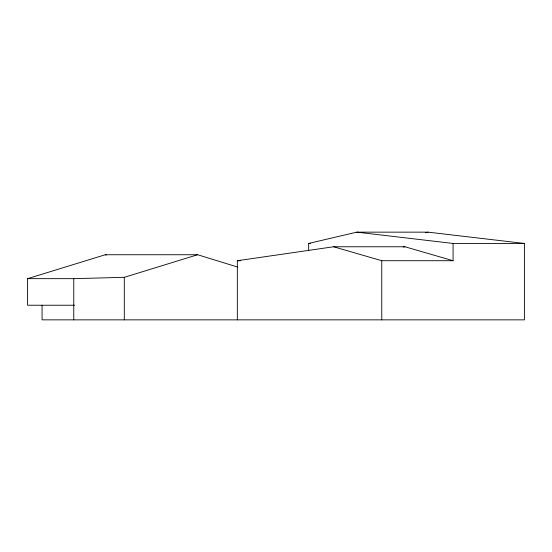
<?xml version="1.0" encoding="UTF-8"?>
<svg xmlns="http://www.w3.org/2000/svg" width="552" height="552" viewBox="0 0 552 552"><rect width="100%" height="100%" fill="white"/><g stroke="black" fill="none" stroke-linecap="round" stroke-linejoin="round"><path stroke-width="0.83" d="M74.548 305.235L27.6 305.235L27.6 278.656L105.301 254.741L197.637 254.741L237.719 267.078M27.6 278.656L73.768 278.656L124.297 277.318L197.637 254.741M308.658 250.849L308.658 243.446L356.799 232.15L428.117 232.15L524.4 243.446L524.4 319.849L42.062 319.849L42.062 305.235M425.626 232.73L428.117 232.15M237.339 319.849L237.339 260.716L333.622 246.765L404.94 246.765L453.082 260.716L453.082 243.446L356.799 232.15M403.236 247.013L404.94 246.765M308.658 243.446L310.376 243.446M453.082 243.446L524.4 243.446M237.339 260.716L240.775 260.716M333.622 246.765L381.763 260.716L453.082 260.716M105.301 254.741L106.288 255.045M381.763 260.716L381.763 319.849M124.297 277.318L124.297 319.849M73.768 278.656L73.768 319.849"/></g></svg>
